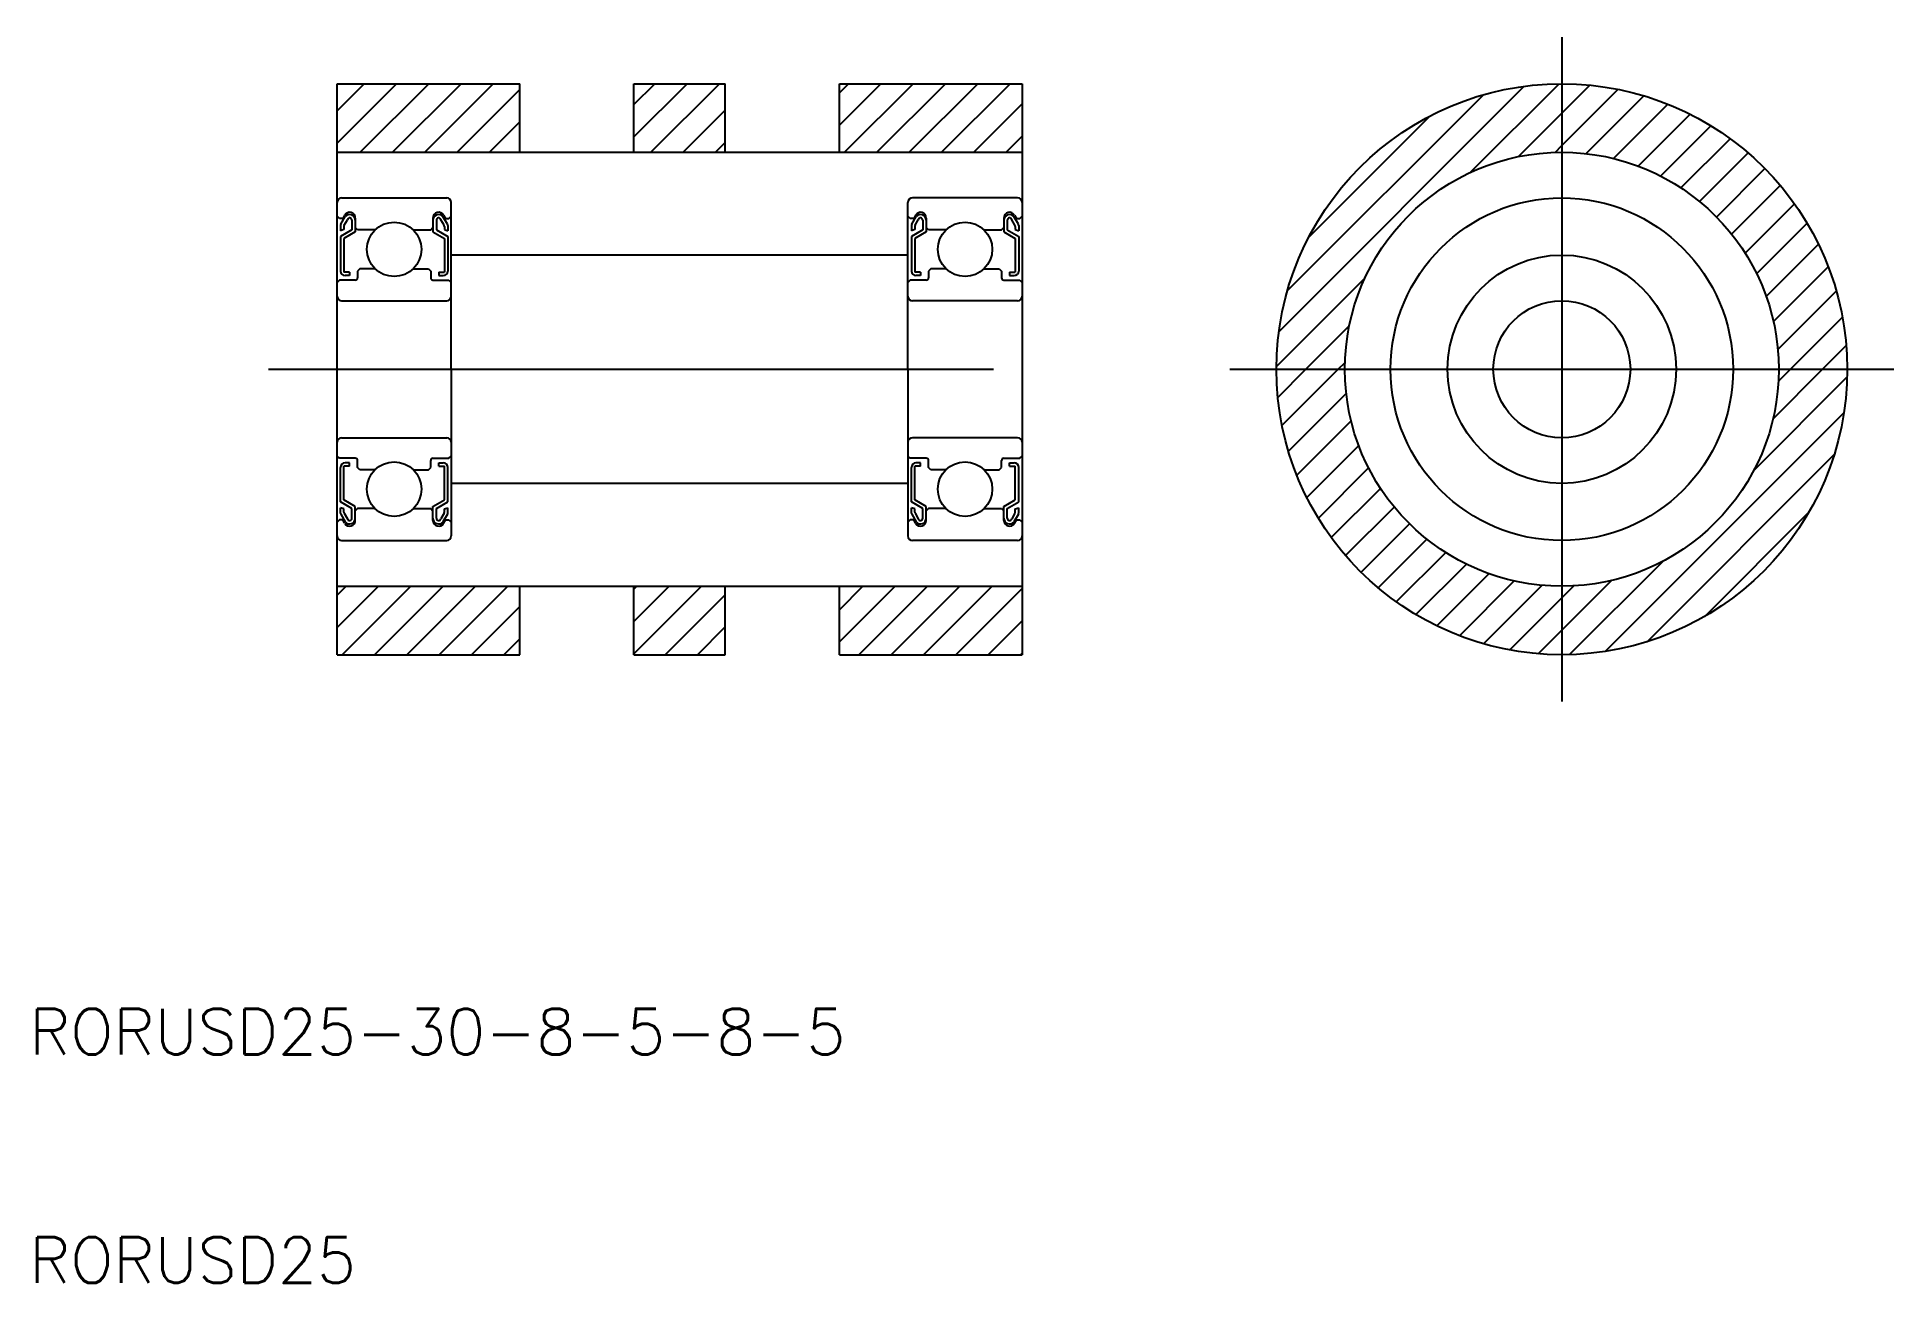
# Model space of a CAD drawing. Extents: x 36.9 to 118.2, y 10 to 64.5.
import ezdxf

# ---------------------------------------------------------------- set-up
doc = ezdxf.new("R2010")
doc.units = 0
doc.linetypes.add('CENTER', pattern=[50.8, 31.75, -6.35, 6.35, -6.35])
doc.layers.get('0').update_dxf_attribs({"linetype": 'CONTINUOUS'})
doc.layers.add('CENTER', color=1, linetype='CENTER')
doc.styles.get("Standard").update_dxf_attribs({"font": 'txt.shx'})

# ---------------------------------------------------------------- blocks, each defined once
blk = doc.blocks.new('*X2')
at = {"color": 0, "linetype": 'CONTINUOUS'}
for p, q in [((50, 59.899), (52.601, 62.5)), ((50, 61.314), (51.186, 62.5)), ((51.015, 59.5), (54.015, 62.5)), ((52.429, 59.5), (55.429, 62.5)), ((53.843, 59.5), (56.843, 62.5)), ((55.257, 59.5), (58, 62.243)), ((63, 60.172), (65.328, 62.5)), ((63, 61.586), (63.914, 62.5)), ((63.743, 59.5), (66.743, 62.5)), ((72, 60.686), (73.814, 62.5)), ((72, 62.101), (72.399, 62.5)), ((72.228, 59.5), (75.228, 62.5)), ((73.642, 59.5), (76.642, 62.5)), ((75.056, 59.5), (78.056, 62.5)), ((76.471, 59.5), (79.471, 62.5)), ((91.242, 51.644), (101.989, 62.391)), ((91.612, 53.429), (100.204, 62.021)), ((99.626, 58.613), (103.512, 62.499)), ((103.633, 61.207), (104.866, 62.439)), ((103.633, 59.792), (106.096, 62.255)), ((104.695, 59.44), (107.227, 61.972)), ((65.157, 59.5), (67, 61.343)), ((77.885, 59.5), (80, 61.615)), ((92.55, 55.78), (97.853, 61.083)), ((101.735, 59.308), (103.633, 61.207)), ((105.896, 59.227), (108.275, 61.606)), ((106.976, 58.892), (109.25, 61.167)), ((56.672, 59.5), (58, 60.828)), ((79.299, 59.5), (80, 60.201)), ((107.957, 58.459), (110.159, 60.661)), ((66.571, 59.5), (67, 59.929)), ((103.336, 59.495), (103.633, 59.792)), ((108.851, 57.939), (111.006, 60.094)), ((109.665, 57.339), (111.794, 59.468)), ((110.404, 56.664), (112.525, 58.785)), ((111.068, 55.914), (113.2, 58.045)), ((111.656, 55.087), (113.817, 57.248)), ((112.164, 54.181), (114.375, 56.392)), ((112.583, 53.186), (114.871, 55.474)), ((112.9, 52.089), (115.299, 54.488)), ((91.134, 50.121), (95.02, 54.007)), ((113.093, 50.868), (115.654, 53.428)), ((113.64, 50), (115.923, 52.283)), ((92.426, 50), (94.325, 51.898)), ((115.054, 50), (116.09, 51.036)), ((91.194, 48.768), (92.426, 50)), ((91.378, 47.537), (93.841, 50)), ((93.841, 50), (94.138, 50.297)), ((112.036, 45.568), (116.128, 49.66)), ((112.881, 47.827), (115.054, 50)), ((113.119, 49.479), (113.64, 50)), ((91.661, 46.406), (94.193, 48.938)), ((105.526, 37.644), (115.989, 48.107)), ((92.027, 45.358), (94.406, 47.737)), ((92.466, 44.383), (94.741, 46.657)), ((92.972, 43.474), (95.174, 45.676)), ((107.367, 38.071), (115.562, 46.266)), ((93.539, 42.627), (95.694, 44.782)), ((94.165, 41.839), (96.294, 43.968)), ((94.848, 41.108), (96.969, 43.229)), ((109.889, 39.178), (114.455, 43.745)), ((95.588, 40.433), (97.719, 42.565)), ((96.385, 39.816), (98.546, 41.977)), ((97.241, 39.258), (99.452, 41.469)), ((103.973, 37.505), (108.065, 41.597)), ((98.159, 38.762), (100.447, 41.05)), ((99.145, 38.334), (101.544, 40.733)), ((103.633, 38.579), (105.806, 40.752)), ((50, 38.686), (51.814, 40.5)), ((50, 40.101), (50.399, 40.5)), ((50.228, 37.5), (53.228, 40.5)), ((51.642, 37.5), (54.642, 40.5)), ((53.056, 37.5), (56.056, 40.5)), ((54.471, 37.5), (57.471, 40.5)), ((63, 37.544), (65.956, 40.5)), ((63, 38.958), (64.542, 40.5)), ((63, 40.373), (63.127, 40.5)), ((64.37, 37.5), (67, 40.13)), ((72, 38.059), (74.441, 40.5)), ((72, 39.473), (73.027, 40.5)), ((72.855, 37.5), (75.855, 40.5)), ((74.27, 37.5), (77.27, 40.5)), ((75.684, 37.5), (78.684, 40.5)), ((77.098, 37.5), (80, 40.402)), ((100.205, 37.979), (102.765, 40.54)), ((101.35, 37.71), (103.633, 39.993)), ((103.633, 39.993), (104.154, 40.514)), ((55.885, 37.5), (58, 39.615)), ((65.784, 37.5), (67, 38.716)), ((78.512, 37.5), (80, 38.988)), ((102.597, 37.543), (103.633, 38.579)), ((57.299, 37.5), (58, 38.201)), ((79.926, 37.5), (80, 37.574))]:
    blk.add_line(p, q, dxfattribs=at)

msp = doc.modelspace()

# ---------------------------------------------------------------- linework, layer by layer
at = {"color": 7, "linetype": 'CONTINUOUS'}
for p, q in [((50, 62.5), (58, 62.5)), ((50, 37.5), (50, 62.5)), ((58, 59.5), (58, 62.5)), ((63, 62.5), (67, 62.5)), ((63, 59.5), (63, 62.5)), ((67, 59.5), (67, 62.5)), ((72, 62.5), (80, 62.5)), ((72, 59.5), (72, 62.5)), ((80, 62.5), (80, 37.5)), ((50, 59.5), (80, 59.5)), ((50.2, 57.5), (54.8, 57.5)), ((55, 50), (55, 57.3)), ((75, 50), (75, 57.3)), ((79.8, 57.5), (75.2, 57.5)), ((50.1, 56.6), (50, 56.7)), ((50.25, 56.6), (50.1, 56.6)), ((50.15, 56.297), (50.15, 56.064)), ((50.3, 56.118), (50.15, 56.064)), ((50.163, 56.347), (50.361, 56.688)), ((50.333, 56.745), (50.25, 56.6)), ((50.3, 56.256), (50.3, 56.118)), ((50.313, 56.306), (50.453, 56.547)), ((50.65, 56.525), (50.65, 56.1)), ((50.8, 56.62), (50.8, 56.2)), ((50.8, 56.525), (50.8, 56.013)), ((50.9, 56.1), (50.8, 56.2)), ((54.1, 56.1), (54.2, 56.2)), ((54.2, 56.62), (54.2, 56.2)), ((54.2, 56.525), (54.2, 56.013)), ((54.35, 56.525), (54.35, 56.1)), ((54.687, 56.306), (54.547, 56.547)), ((54.837, 56.347), (54.639, 56.688)), ((54.667, 56.745), (54.75, 56.6)), ((54.7, 56.256), (54.7, 56.118)), ((54.7, 56.118), (54.85, 56.064)), ((54.75, 56.6), (54.9, 56.6)), ((54.85, 56.297), (54.85, 56.064)), ((54.9, 56.6), (55, 56.7)), ((75.1, 56.6), (75, 56.7)), ((75.25, 56.6), (75.1, 56.6)), ((75.15, 56.297), (75.15, 56.064)), ((75.3, 56.118), (75.15, 56.064)), ((75.163, 56.347), (75.361, 56.688)), ((75.333, 56.745), (75.25, 56.6)), ((75.3, 56.256), (75.3, 56.118)), ((75.313, 56.306), (75.453, 56.547)), ((75.65, 56.525), (75.65, 56.1)), ((75.8, 56.62), (75.8, 56.2)), ((75.8, 56.525), (75.8, 56.013)), ((75.9, 56.1), (75.8, 56.2)), ((79.1, 56.1), (79.2, 56.2)), ((79.2, 56.62), (79.2, 56.2)), ((79.2, 56.525), (79.2, 56.013)), ((79.35, 56.525), (79.35, 56.1)), ((79.687, 56.306), (79.547, 56.547)), ((79.837, 56.347), (79.639, 56.688)), ((79.667, 56.745), (79.75, 56.6)), ((79.7, 56.256), (79.7, 56.118)), ((79.7, 56.118), (79.85, 56.064)), ((79.75, 56.6), (79.9, 56.6)), ((79.85, 56.297), (79.85, 56.064)), ((79.9, 56.6), (80, 56.7)), ((50.65, 56.1), (50.15, 55.811)), ((50.15, 55.811), (50.15, 54.3)), ((50.8, 56.013), (50.3, 55.725)), ((50.3, 55.725), (50.3, 54.25)), ((51.666, 56.1), (50.9, 56.1)), ((53.334, 56.1), (54.1, 56.1)), ((54.2, 56.013), (54.7, 55.725)), ((54.35, 56.1), (54.85, 55.811)), ((54.7, 55.725), (54.7, 54.25)), ((54.85, 55.811), (54.85, 54.3)), ((75.65, 56.1), (75.15, 55.811)), ((75.15, 55.811), (75.15, 54.3)), ((75.8, 56.013), (75.3, 55.725)), ((75.3, 55.725), (75.3, 54.25)), ((76.666, 56.1), (75.9, 56.1)), ((78.334, 56.1), (79.1, 56.1)), ((79.2, 56.013), (79.7, 55.725)), ((79.35, 56.1), (79.85, 55.811)), ((79.7, 55.725), (79.7, 54.25)), ((79.85, 55.811), (79.85, 54.3)), ((75, 55), (55, 55)), ((50.1, 53.9), (50, 53.8)), ((50.8, 53.9), (50.1, 53.9)), ((50.55, 54.25), (50.3, 54.25)), ((50.55, 54.1), (50.35, 54.1)), ((50.55, 54.25), (50.55, 54.1)), ((51, 54.4), (50.9, 54.3)), ((50.9, 54.3), (50.9, 54)), ((51.666, 54.4), (51, 54.4)), ((53.334, 54.4), (54, 54.4)), ((54, 54.4), (54.1, 54.3)), ((54.1, 54.3), (54.1, 54)), ((54.2, 53.9), (54.9, 53.9)), ((54.45, 54.25), (54.45, 54.1)), ((54.45, 54.25), (54.7, 54.25)), ((54.45, 54.1), (54.65, 54.1)), ((54.9, 53.9), (55, 53.8)), ((75.1, 53.9), (75, 53.8)), ((75.8, 53.9), (75.1, 53.9)), ((75.55, 54.25), (75.3, 54.25)), ((75.55, 54.1), (75.35, 54.1)), ((75.55, 54.25), (75.55, 54.1)), ((76, 54.4), (75.9, 54.3)), ((75.9, 54.3), (75.9, 54)), ((76.666, 54.4), (76, 54.4)), ((78.334, 54.4), (79, 54.4)), ((79, 54.4), (79.1, 54.3)), ((79.1, 54.3), (79.1, 54)), ((79.2, 53.9), (79.9, 53.9)), ((79.45, 54.25), (79.45, 54.1)), ((79.45, 54.25), (79.7, 54.25)), ((79.45, 54.1), (79.65, 54.1)), ((79.9, 53.9), (80, 53.8)), ((50, 53.65), (50, 53.65)), ((50.2, 53), (54.8, 53)), ((79.8, 53), (75.2, 53)), ((80, 53.65), (80, 53.65)), ((55, 50), (55, 42.7)), ((75, 50), (75, 42.7)), ((50.2, 47), (54.8, 47)), ((79.8, 47), (75.2, 47)), ((50.1, 46.1), (50, 46.2)), ((50.8, 46.1), (50.1, 46.1)), ((50.15, 44.189), (50.15, 45.7)), ((50.55, 45.75), (50.3, 45.75)), ((50.3, 44.275), (50.3, 45.75)), ((50.55, 45.9), (50.35, 45.9)), ((50.55, 45.75), (50.55, 45.9)), ((50.9, 45.7), (50.9, 46)), ((51, 45.6), (50.9, 45.7)), ((51.666, 45.6), (51, 45.6)), ((53.334, 45.6), (54, 45.6)), ((54, 45.6), (54.1, 45.7)), ((54.1, 45.7), (54.1, 46)), ((54.2, 46.1), (54.9, 46.1)), ((54.45, 45.75), (54.45, 45.9)), ((54.45, 45.9), (54.65, 45.9)), ((54.45, 45.75), (54.7, 45.75)), ((54.7, 44.275), (54.7, 45.75)), ((54.85, 44.189), (54.85, 45.7)), ((54.9, 46.1), (55, 46.2)), ((75.1, 46.1), (75, 46.2)), ((75.8, 46.1), (75.1, 46.1)), ((75.15, 44.189), (75.15, 45.7)), ((75.55, 45.75), (75.3, 45.75)), ((75.3, 44.275), (75.3, 45.75)), ((75.55, 45.9), (75.35, 45.9)), ((75.55, 45.75), (75.55, 45.9)), ((75.9, 45.7), (75.9, 46)), ((76, 45.6), (75.9, 45.7)), ((76.666, 45.6), (76, 45.6)), ((78.334, 45.6), (79, 45.6)), ((79, 45.6), (79.1, 45.7)), ((79.1, 45.7), (79.1, 46)), ((79.2, 46.1), (79.9, 46.1)), ((79.45, 45.75), (79.45, 45.9)), ((79.45, 45.9), (79.65, 45.9)), ((79.45, 45.75), (79.7, 45.75)), ((79.7, 44.275), (79.7, 45.75)), ((79.85, 44.189), (79.85, 45.7)), ((79.9, 46.1), (80, 46.2)), ((75, 45), (55, 45)), ((50.65, 43.9), (50.15, 44.189)), ((50.15, 43.703), (50.15, 43.936)), ((50.3, 43.882), (50.15, 43.936)), ((50.8, 43.987), (50.3, 44.275)), ((50.8, 43.475), (50.8, 43.987)), ((54.2, 43.987), (54.7, 44.275)), ((54.2, 43.475), (54.2, 43.987)), ((54.35, 43.9), (54.85, 44.189)), ((54.7, 43.882), (54.85, 43.936)), ((54.85, 43.703), (54.85, 43.936)), ((75.65, 43.9), (75.15, 44.189)), ((75.15, 43.703), (75.15, 43.936)), ((75.3, 43.882), (75.15, 43.936)), ((75.8, 43.987), (75.3, 44.275)), ((75.8, 43.475), (75.8, 43.987)), ((79.2, 43.987), (79.7, 44.275)), ((79.2, 43.475), (79.2, 43.987)), ((79.35, 43.9), (79.85, 44.189)), ((79.7, 43.882), (79.85, 43.936)), ((79.85, 43.703), (79.85, 43.936)), ((50.1, 43.4), (50, 43.3)), ((50.25, 43.4), (50.1, 43.4)), ((50.163, 43.653), (50.361, 43.312)), ((50.333, 43.255), (50.25, 43.4)), ((50.3, 43.744), (50.3, 43.882)), ((50.313, 43.694), (50.453, 43.453)), ((50.65, 43.475), (50.65, 43.9)), ((50.9, 43.9), (50.8, 43.8)), ((50.8, 43.38), (50.8, 43.8)), ((51.666, 43.9), (50.9, 43.9)), ((53.334, 43.9), (54.1, 43.9)), ((54.1, 43.9), (54.2, 43.8)), ((54.2, 43.38), (54.2, 43.8)), ((54.35, 43.475), (54.35, 43.9)), ((54.687, 43.694), (54.547, 43.453)), ((54.837, 43.653), (54.639, 43.312)), ((54.667, 43.255), (54.75, 43.4)), ((54.7, 43.744), (54.7, 43.882)), ((54.75, 43.4), (54.9, 43.4)), ((54.9, 43.4), (55, 43.3)), ((75.1, 43.4), (75, 43.3)), ((75.25, 43.4), (75.1, 43.4)), ((75.163, 43.653), (75.361, 43.312)), ((75.333, 43.255), (75.25, 43.4)), ((75.3, 43.744), (75.3, 43.882)), ((75.313, 43.694), (75.453, 43.453)), ((75.65, 43.475), (75.65, 43.9)), ((75.9, 43.9), (75.8, 43.8)), ((75.8, 43.38), (75.8, 43.8)), ((76.666, 43.9), (75.9, 43.9)), ((78.334, 43.9), (79.1, 43.9)), ((79.1, 43.9), (79.2, 43.8)), ((79.2, 43.38), (79.2, 43.8)), ((79.35, 43.475), (79.35, 43.9)), ((79.687, 43.694), (79.547, 43.453)), ((79.837, 43.653), (79.639, 43.312)), ((79.667, 43.255), (79.75, 43.4)), ((79.7, 43.744), (79.7, 43.882)), ((79.75, 43.4), (79.9, 43.4)), ((79.9, 43.4), (80, 43.3)), ((50.2, 42.5), (54.8, 42.5)), ((79.8, 42.5), (75.2, 42.5)), ((50, 40.5), (80, 40.5)), ((58, 37.5), (58, 40.5)), ((63, 37.5), (63, 40.5)), ((67, 37.5), (67, 40.5)), ((72, 37.5), (72, 40.5)), ((50, 37.5), (58, 37.5)), ((63, 37.5), (67, 37.5)), ((72, 37.5), (80, 37.5))]:
    msp.add_line(p, q, dxfattribs=at)
for centre, radius in [((103.633, 50), 12.5), ((103.633, 50), 9.5), ((103.633, 50), 7.5), ((52.5, 55.25), 1.191), ((77.5, 55.25), 1.191), ((103.633, 50), 3), ((52.5, 44.75), 1.191), ((77.5, 44.75), 1.191)]:
    msp.add_circle(centre, radius, dxfattribs=at)
at = {"color": 3, "linetype": 'CONTINUOUS'}
msp.add_circle((103.633, 50), 5, dxfattribs=at)
at = {"color": 7, "linetype": 'CONTINUOUS'}
for centre, radius, start, end in [((50.2, 57.3), 0.2, 90, 180), ((54.8, 57.3), 0.2, 0, 90), ((75.2, 57.3), 0.2, 90, 180), ((79.8, 57.3), 0.2, 0, 90), ((50.25, 56.297), 0.1, 150.00032, 180.0006), ((50.4, 56.256), 0.1, 150.00032, 180.0006), ((50.55, 56.62), 0.25, 359.99956, 150.00021), ((50.55, 56.525), 0.25, 0, 139.19441), ((50.55, 56.525), 0.1, 0, 167.12492), ((54.45, 56.62), 0.25, 29.99979, 180.00044), ((54.45, 56.525), 0.25, 40.80559, 180), ((54.45, 56.525), 0.1, 12.87508, 180), ((54.6, 56.256), 0.1, 359.9994, 29.99968), ((54.75, 56.297), 0.1, 359.9994, 29.99968), ((75.25, 56.297), 0.1, 150.00032, 180.0006), ((75.4, 56.256), 0.1, 150.00032, 180.0006), ((75.55, 56.62), 0.25, 359.99956, 150.00021), ((75.55, 56.525), 0.25, 0, 139.19441), ((75.55, 56.525), 0.1, 0, 167.12492), ((79.45, 56.62), 0.25, 29.99979, 180.00044), ((79.45, 56.525), 0.25, 40.80559, 180), ((79.45, 56.525), 0.1, 12.87508, 180), ((79.6, 56.256), 0.1, 359.9994, 29.99968), ((79.75, 56.297), 0.1, 359.9994, 29.99968), ((50.35, 54.3), 0.2, 180.00032, 270.00031), ((50.8, 54), 0.1, 270.00058, 0), ((54.2, 54), 0.1, 180, 269.99942), ((54.65, 54.3), 0.2, 269.99969, 359.99968), ((75.35, 54.3), 0.2, 180.00032, 270.00031), ((75.8, 54), 0.1, 270.00058, 0), ((79.2, 54), 0.1, 180, 269.99942), ((79.65, 54.3), 0.2, 269.99969, 359.99968), ((50.2, 53.2), 0.2, 180, 270), ((54.8, 53.2), 0.2, 270, 0), ((75.2, 53.2), 0.2, 180, 270), ((79.8, 53.2), 0.2, 270, 0), ((50.2, 46.8), 0.2, 90, 180), ((54.8, 46.8), 0.2, 0, 90), ((75.2, 46.8), 0.2, 90, 180), ((79.8, 46.8), 0.2, 0, 90), ((50.35, 45.7), 0.2, 89.99969, 179.99968), ((50.8, 46), 0.1, 0, 89.99942), ((54.2, 46), 0.1, 90.00058, 180), ((54.65, 45.7), 0.2, 0.00032, 90.00031), ((75.35, 45.7), 0.2, 89.99969, 179.99968), ((75.8, 46), 0.1, 0, 89.99942), ((79.2, 46), 0.1, 90.00058, 180), ((79.65, 45.7), 0.2, 0.00032, 90.00031), ((50.25, 43.703), 0.1, 179.9994, 209.99968), ((50.4, 43.744), 0.1, 179.9994, 209.99968), ((50.55, 43.38), 0.25, 209.99979, 0.00044), ((50.55, 43.475), 0.25, 220.80559, 0), ((50.55, 43.475), 0.1, 192.87508, 0), ((54.45, 43.475), 0.25, 180, 319.19441), ((54.45, 43.38), 0.25, 179.99956, 330.00021), ((54.45, 43.475), 0.1, 180, 347.12492), ((54.6, 43.744), 0.1, 330.00032, 0.0006), ((54.75, 43.703), 0.1, 330.00032, 0.0006), ((75.25, 43.703), 0.1, 179.9994, 209.99968), ((75.4, 43.744), 0.1, 179.9994, 209.99968), ((75.55, 43.38), 0.25, 209.99979, 0.00044), ((75.55, 43.475), 0.25, 220.80559, 0), ((75.55, 43.475), 0.1, 192.87508, 0), ((79.45, 43.475), 0.25, 180, 319.19441), ((79.45, 43.38), 0.25, 179.99956, 330.00021), ((79.45, 43.475), 0.1, 180, 347.12492), ((79.6, 43.744), 0.1, 330.00032, 0.0006), ((79.75, 43.703), 0.1, 330.00032, 0.0006), ((50.2, 42.7), 0.2, 180, 270), ((54.8, 42.7), 0.2, 270, 0), ((75.2, 42.7), 0.2, 180, 270), ((79.8, 42.7), 0.2, 270, 0)]:
    msp.add_arc(centre, radius, start, end, dxfattribs=at)
at = {"layer": 'CENTER', "color": 1, "linetype": 'CENTER'}
for p, q in [((103.633, 64.54), (103.633, 35.46)), ((47, 50), (83, 50)), ((89.094, 50), (118.173, 50))]:
    msp.add_line(p, q, dxfattribs=at)

# ---------------------------------------------------------------- block references
at = {"color": 3, "linetype": 'CONTINUOUS'}
msp.add_blockref('*X2', (0, 0), dxfattribs=at)

# ---------------------------------------------------------------- texts
at = {"color": 7, "linetype": 'CONTINUOUS'}
for s, p in [('RORUSD25-30-8-5-8-5', (36.524, 20)), ('RORUSD25', (36.524, 10))]:
    msp.add_text(s, height=2, dxfattribs=at).set_placement(p)

doc.saveas('drawing.dxf')
